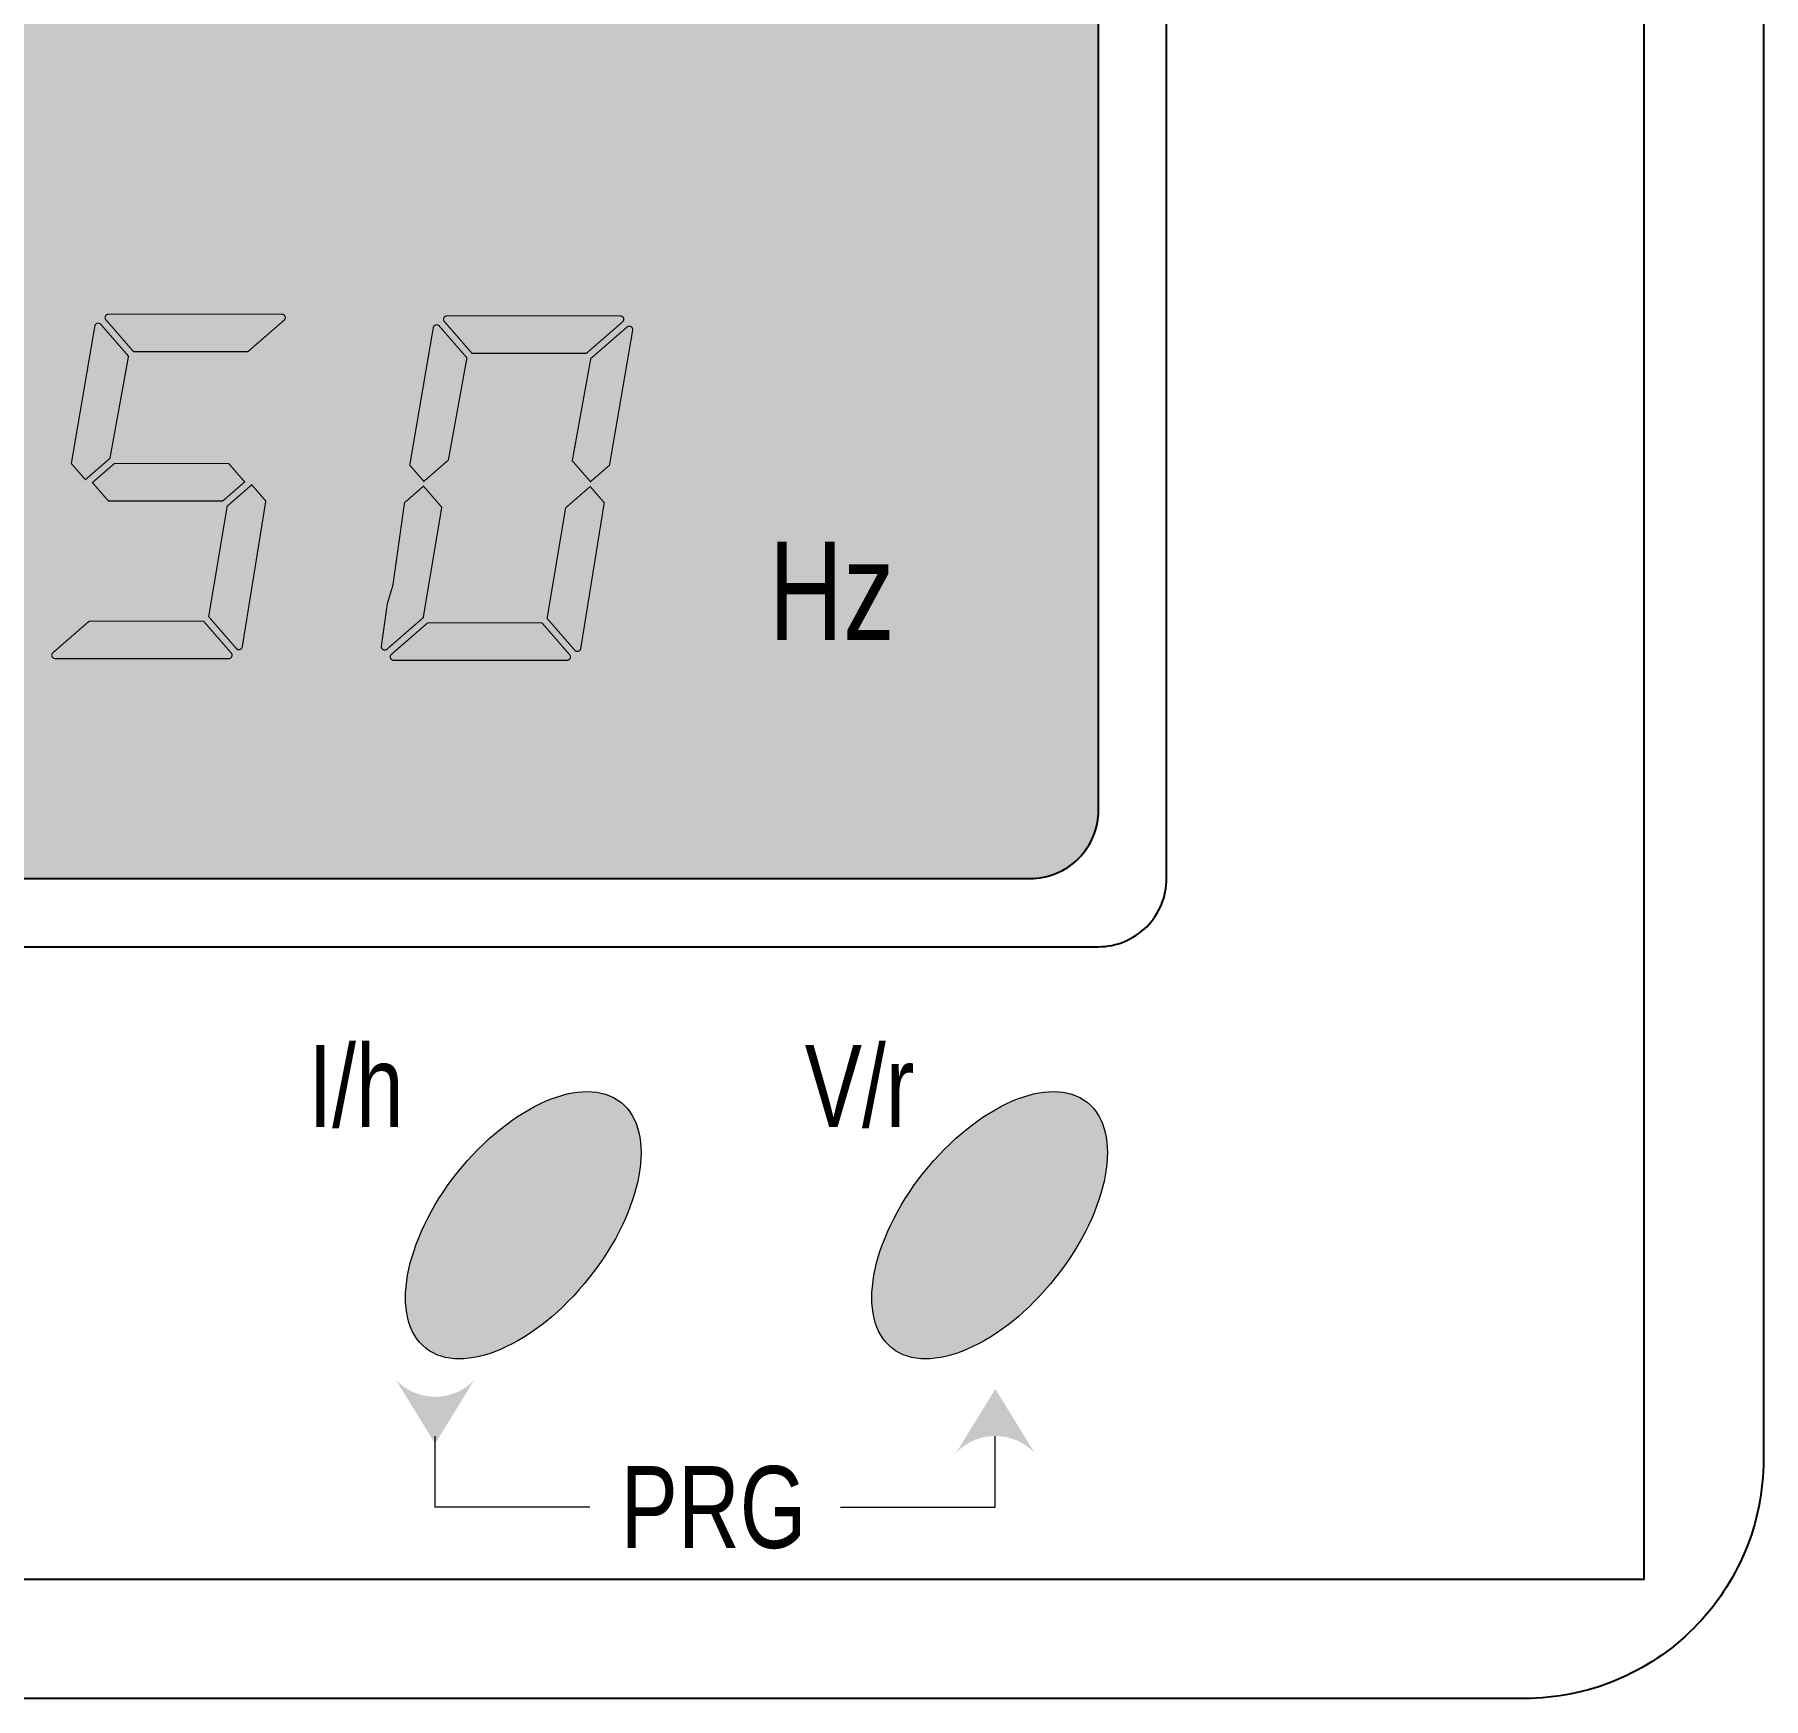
# Model space of a CAD drawing. Header units: millimetres. Extents: x 44190 to 77260, y -67199 to -50358.
# Drawn here: x 55471.2 to 55521.9, y -56012.2 to -55963.5 of the extents above; entities that cross this region are included whole.
import ezdxf

# ---------------------------------------------------------------- set-up
doc = ezdxf.new("R2010")
doc.units = ezdxf.units.MM
doc.header["$LTSCALE"] = 3
doc.layers.add('Text', color=7, linetype='Continuous', lineweight=13)
doc.styles.add('T25', font='', dxfattribs={"width": 0.8})
doc.styles.get('T25').set_extended_font_data('Dotum')

# ---------------------------------------------------------------- blocks, each defined once
blk = doc.blocks.new('*U22')
at = {"lineweight": 9}
h = blk.add_hatch(color=250, dxfattribs=at)
h.set_gradient(color1=(217, 227, 231), color2=(224, 232, 235), one_color=1, tint=0.9, name='INVCYLINDER')
edge = h.paths.add_edge_path()
edge.add_line((-28, -74.958), (28, -74.958))
edge.add_arc((28, -72.958), 2, 270, 360)
edge.add_line((30, -72.958), (30, -16.958))
edge.add_arc((28, -16.958), 2, 0, 90)
edge.add_line((28, -14.958), (-28, -14.958))
edge.add_arc((-28, -16.958), 2, 90, 180)
edge.add_line((-30, -16.958), (-30, -72.958))
edge.add_arc((-28, -72.958), 2, 180, 270)
h = blk.add_hatch(color=2, dxfattribs=at)
edge = h.paths.add_edge_path()
edge.add_ellipse((13.134, -85.125), major_axis=(2.86, 3.604), ratio=0.53719, start_angle=0, end_angle=360)
h = blk.add_hatch(color=2, dxfattribs=at)
edge = h.paths.add_edge_path()
edge.add_ellipse((26.808, -85.125), major_axis=(2.86, 3.604), ratio=0.53719, start_angle=0, end_angle=360)
h = blk.add_hatch(color=2)
edge = h.paths.add_edge_path()
edge.add_arc((10.55, -88.567), 1.587, 223.6612, 316.3388)
edge.add_line((11.698, -89.663), (10.55, -91.531))
edge.add_line((10.55, -91.531), (9.401, -89.663))
h = blk.add_hatch(color=2)
edge = h.paths.add_edge_path()
edge.add_arc((26.977, -92.892), 1.587, 403.6612, 496.3388)
edge.add_line((25.829, -91.796), (26.977, -89.928))
edge.add_line((26.977, -89.928), (28.126, -91.796))
at = {"color": 2, "lineweight": 9}
for p, q in [((10.553, -93.394), (10.553, -91.307)), ((26.974, -93.394), (26.974, -91.307)), ((15.089, -93.394), (10.553, -93.394)), ((22.438, -93.394), (26.974, -93.394))]:
    blk.add_line(p, q, dxfattribs=at)
for points in [[(-42.5, 0), (42.5, 0, -0.414214), (49.5, -7), (49.5, -92, -0.414214), (42.5, -99), (-42.5, -99, -0.414214), (-49.5, -92), (-49.5, -7, -0.414214)], [(-28, -74.958), (28, -74.958, 0.414214), (30, -72.958), (30, -16.958, 0.414214), (28, -14.958), (-28, -14.958, 0.414214), (-30, -16.958), (-30, -72.958, 0.414214)]]:
    blk.add_lwpolyline(points, format="xyb", close=True)
at = {"color": 56}
blk.add_lwpolyline([(-46, -95.5), (46, -95.5), (46, -3.5), (-46, -3.5)], close=True, dxfattribs=at)
at = {"color": 252, "true_color": 0x9e9e8a}
blk.add_lwpolyline([(-30, -76.958), (30, -76.958, 0.414214), (32, -74.958), (32, -14.958, 0.414214), (30, -12.958), (-30, -12.958, 0.414214), (-32, -14.958), (-32, -74.958, 0.414214)], format="xyb", close=True, dxfattribs=at)
at = {"color": 250, "linetype": 'ByBlock', "lineweight": -2, "const_width": 0.0353}
for points in [[(0.293, -63.265), (-0.119, -62.791), (0.57, -58.761), (0.576, -58.738), (0.587, -58.717), (0.603, -58.7), (0.622, -58.687), (0.644, -58.678), (0.669, -58.675), (0.683, -58.676), (0.697, -58.679), (0.71, -58.684), (0.723, -58.691), (0.734, -58.699), (0.744, -58.71), (1.557, -59.644), (1.013, -62.64)], [(0.293, -63.265), (-0.119, -62.791), (0.57, -58.761), (0.576, -58.738), (0.587, -58.717), (0.603, -58.7), (0.622, -58.687), (0.644, -58.678), (0.669, -58.675), (0.683, -58.676), (0.697, -58.679), (0.71, -58.684), (0.723, -58.691), (0.734, -58.699), (0.744, -58.71), (1.557, -59.644), (1.013, -62.64)], [(0.293, -63.265), (-0.119, -62.791), (0.57, -58.761), (0.576, -58.738), (0.587, -58.717), (0.603, -58.7), (0.622, -58.687), (0.644, -58.678), (0.669, -58.675), (0.683, -58.676), (0.697, -58.679), (0.71, -58.684), (0.723, -58.691), (0.734, -58.699), (0.744, -58.71), (1.557, -59.644), (1.013, -62.64)], [(0.293, -63.265), (-0.119, -62.791), (0.57, -58.761), (0.576, -58.738), (0.587, -58.717), (0.603, -58.7), (0.622, -58.687), (0.644, -58.678), (0.669, -58.675), (0.683, -58.676), (0.697, -58.679), (0.71, -58.684), (0.723, -58.691), (0.734, -58.699), (0.744, -58.71), (1.557, -59.644), (1.013, -62.64)], [(0.895, -58.578), (0.888, -58.569), (0.882, -58.559), (0.877, -58.548), (0.873, -58.537), (0.871, -58.525), (0.871, -58.513), (0.874, -58.486), (0.884, -58.462), (0.9, -58.442), (0.92, -58.427), (0.944, -58.416), (0.971, -58.413), (6.056, -58.413), (6.082, -58.416), (6.106, -58.427), (6.127, -58.442), (6.142, -58.462), (6.152, -58.486), (6.156, -58.513), (6.155, -58.528), (6.152, -58.541), (6.147, -58.555), (6.14, -58.567), (6.132, -58.578), (6.121, -58.588), (5.058, -59.513), (1.707, -59.513)], [(0.895, -58.578), (0.888, -58.569), (0.882, -58.559), (0.877, -58.548), (0.873, -58.537), (0.871, -58.525), (0.871, -58.513), (0.874, -58.486), (0.884, -58.462), (0.9, -58.442), (0.92, -58.427), (0.944, -58.416), (0.971, -58.413), (6.056, -58.413), (6.082, -58.416), (6.106, -58.427), (6.127, -58.442), (6.142, -58.462), (6.152, -58.486), (6.156, -58.513), (6.155, -58.528), (6.152, -58.541), (6.147, -58.555), (6.14, -58.567), (6.132, -58.578), (6.121, -58.588), (5.058, -59.513), (1.707, -59.513)], [(0.895, -58.578), (0.888, -58.569), (0.882, -58.559), (0.877, -58.548), (0.873, -58.537), (0.871, -58.525), (0.871, -58.513), (0.874, -58.486), (0.884, -58.462), (0.9, -58.442), (0.92, -58.427), (0.944, -58.416), (0.971, -58.413), (6.056, -58.413), (6.082, -58.416), (6.106, -58.427), (6.127, -58.442), (6.142, -58.462), (6.152, -58.486), (6.156, -58.513), (6.155, -58.528), (6.152, -58.541), (6.147, -58.555), (6.14, -58.567), (6.132, -58.578), (6.121, -58.588), (5.058, -59.513), (1.707, -59.513)], [(0.895, -58.578), (0.888, -58.569), (0.882, -58.559), (0.877, -58.548), (0.873, -58.537), (0.871, -58.525), (0.871, -58.513), (0.874, -58.486), (0.884, -58.462), (0.9, -58.442), (0.92, -58.427), (0.944, -58.416), (0.971, -58.413), (6.056, -58.413), (6.082, -58.416), (6.106, -58.427), (6.127, -58.442), (6.142, -58.462), (6.152, -58.486), (6.156, -58.513), (6.155, -58.528), (6.152, -58.541), (6.147, -58.555), (6.14, -58.567), (6.132, -58.578), (6.121, -58.588), (5.058, -59.513), (1.707, -59.513)], [(10.218, -63.315), (9.805, -62.841), (10.494, -58.811), (10.5, -58.788), (10.512, -58.767), (10.527, -58.75), (10.547, -58.737), (10.569, -58.728), (10.593, -58.725), (10.608, -58.726), (10.622, -58.729), (10.635, -58.734), (10.647, -58.741), (10.658, -58.749), (10.669, -58.76), (11.481, -59.694), (10.937, -62.69)], [(10.218, -63.315), (9.805, -62.841), (10.494, -58.811), (10.5, -58.788), (10.512, -58.767), (10.527, -58.75), (10.547, -58.737), (10.569, -58.728), (10.593, -58.725), (10.608, -58.726), (10.622, -58.729), (10.635, -58.734), (10.647, -58.741), (10.658, -58.749), (10.669, -58.76), (11.481, -59.694), (10.937, -62.69)], [(10.218, -63.315), (9.805, -62.841), (10.494, -58.811), (10.5, -58.788), (10.512, -58.767), (10.527, -58.75), (10.547, -58.737), (10.569, -58.728), (10.593, -58.725), (10.608, -58.726), (10.622, -58.729), (10.635, -58.734), (10.647, -58.741), (10.658, -58.749), (10.669, -58.76), (11.481, -59.694), (10.937, -62.69)], [(10.218, -63.315), (9.805, -62.841), (10.494, -58.811), (10.5, -58.788), (10.512, -58.767), (10.527, -58.75), (10.547, -58.737), (10.569, -58.728), (10.593, -58.725), (10.608, -58.726), (10.622, -58.729), (10.635, -58.734), (10.647, -58.741), (10.658, -58.749), (10.669, -58.76), (11.481, -59.694), (10.937, -62.69)], [(10.82, -58.628), (10.812, -58.619), (10.806, -58.609), (10.801, -58.598), (10.798, -58.587), (10.796, -58.575), (10.795, -58.563), (10.799, -58.536), (10.809, -58.512), (10.824, -58.492), (10.845, -58.477), (10.868, -58.466), (10.895, -58.463), (15.98, -58.463), (16.007, -58.466), (16.031, -58.477), (16.051, -58.492), (16.067, -58.512), (16.077, -58.536), (16.08, -58.563), (16.079, -58.578), (16.076, -58.591), (16.071, -58.605), (16.065, -58.617), (16.056, -58.628), (16.046, -58.638), (14.982, -59.563), (11.632, -59.563)], [(10.82, -58.628), (10.812, -58.619), (10.806, -58.609), (10.801, -58.598), (10.798, -58.587), (10.796, -58.575), (10.795, -58.563), (10.799, -58.536), (10.809, -58.512), (10.824, -58.492), (10.845, -58.477), (10.868, -58.466), (10.895, -58.463), (15.98, -58.463), (16.007, -58.466), (16.031, -58.477), (16.051, -58.492), (16.067, -58.512), (16.077, -58.536), (16.08, -58.563), (16.079, -58.578), (16.076, -58.591), (16.071, -58.605), (16.065, -58.617), (16.056, -58.628), (16.046, -58.638), (14.982, -59.563), (11.632, -59.563)], [(10.82, -58.628), (10.812, -58.619), (10.806, -58.609), (10.801, -58.598), (10.798, -58.587), (10.796, -58.575), (10.795, -58.563), (10.799, -58.536), (10.809, -58.512), (10.824, -58.492), (10.845, -58.477), (10.868, -58.466), (10.895, -58.463), (15.98, -58.463), (16.007, -58.466), (16.031, -58.477), (16.051, -58.492), (16.067, -58.512), (16.077, -58.536), (16.08, -58.563), (16.079, -58.578), (16.076, -58.591), (16.071, -58.605), (16.065, -58.617), (16.056, -58.628), (16.046, -58.638), (14.982, -59.563), (11.632, -59.563)], [(10.82, -58.628), (10.812, -58.619), (10.806, -58.609), (10.801, -58.598), (10.798, -58.587), (10.796, -58.575), (10.795, -58.563), (10.799, -58.536), (10.809, -58.512), (10.824, -58.492), (10.845, -58.477), (10.868, -58.466), (10.895, -58.463), (15.98, -58.463), (16.007, -58.466), (16.031, -58.477), (16.051, -58.492), (16.067, -58.512), (16.077, -58.536), (16.08, -58.563), (16.079, -58.578), (16.076, -58.591), (16.071, -58.605), (16.065, -58.617), (16.056, -58.628), (16.046, -58.638), (14.982, -59.563), (11.632, -59.563)], [(14.57, -62.71), (15.113, -59.714), (16.177, -58.789), (16.187, -58.782), (16.197, -58.776), (16.207, -58.771), (16.219, -58.767), (16.23, -58.765), (16.243, -58.765), (16.269, -58.768), (16.293, -58.778), (16.313, -58.794), (16.329, -58.814), (16.339, -58.838), (16.343, -58.865), (16.343, -58.867), (16.342, -58.869), (16.342, -58.872), (16.342, -58.874), (16.342, -58.876), (16.342, -58.879), (15.662, -62.841), (15.105, -63.325)], [(14.57, -62.71), (15.113, -59.714), (16.177, -58.789), (16.187, -58.782), (16.197, -58.776), (16.207, -58.771), (16.219, -58.767), (16.23, -58.765), (16.243, -58.765), (16.269, -58.768), (16.293, -58.778), (16.313, -58.794), (16.329, -58.814), (16.339, -58.838), (16.343, -58.865), (16.343, -58.867), (16.342, -58.869), (16.342, -58.872), (16.342, -58.874), (16.342, -58.876), (16.342, -58.879), (15.662, -62.841), (15.105, -63.325)], [(14.57, -62.71), (15.113, -59.714), (16.177, -58.789), (16.187, -58.782), (16.197, -58.776), (16.207, -58.771), (16.219, -58.767), (16.23, -58.765), (16.243, -58.765), (16.269, -58.768), (16.293, -58.778), (16.313, -58.794), (16.329, -58.814), (16.339, -58.838), (16.343, -58.865), (16.343, -58.867), (16.342, -58.869), (16.342, -58.872), (16.342, -58.874), (16.342, -58.876), (16.342, -58.879), (15.662, -62.841), (15.105, -63.325)], [(14.57, -62.71), (15.113, -59.714), (16.177, -58.789), (16.187, -58.782), (16.197, -58.776), (16.207, -58.771), (16.219, -58.767), (16.23, -58.765), (16.243, -58.765), (16.269, -58.768), (16.293, -58.778), (16.313, -58.794), (16.329, -58.814), (16.339, -58.838), (16.343, -58.865), (16.343, -58.867), (16.342, -58.869), (16.342, -58.872), (16.342, -58.874), (16.342, -58.876), (16.342, -58.879), (15.662, -62.841), (15.105, -63.325)], [(0.97, -63.891), (0.5, -63.351), (1.144, -62.791), (4.495, -62.791), (4.964, -63.331), (4.32, -63.891)], [(0.97, -63.891), (0.5, -63.351), (1.144, -62.791), (4.495, -62.791), (4.964, -63.331), (4.32, -63.891)], [(0.97, -63.891), (0.5, -63.351), (1.144, -62.791), (4.495, -62.791), (4.964, -63.331), (4.32, -63.891)], [(0.97, -63.891), (0.5, -63.351), (1.144, -62.791), (4.495, -62.791), (4.964, -63.331), (4.32, -63.891)], [(5.583, -63.891), (5.171, -63.416), (4.451, -64.042), (3.908, -67.282), (4.72, -68.216), (4.73, -68.227), (4.742, -68.235), (4.754, -68.242), (4.767, -68.247), (4.781, -68.25), (4.795, -68.25), (4.82, -68.248), (4.842, -68.239), (4.861, -68.226), (4.877, -68.209), (4.888, -68.188), (4.894, -68.164)], [(5.583, -63.891), (5.171, -63.416), (4.451, -64.042), (3.908, -67.282), (4.72, -68.216), (4.73, -68.227), (4.742, -68.235), (4.754, -68.242), (4.767, -68.247), (4.781, -68.25), (4.795, -68.25), (4.82, -68.248), (4.842, -68.239), (4.861, -68.226), (4.877, -68.209), (4.888, -68.188), (4.894, -68.164)], [(5.583, -63.891), (5.171, -63.416), (4.451, -64.042), (3.908, -67.282), (4.72, -68.216), (4.73, -68.227), (4.742, -68.235), (4.754, -68.242), (4.767, -68.247), (4.781, -68.25), (4.795, -68.25), (4.82, -68.248), (4.842, -68.239), (4.861, -68.226), (4.877, -68.209), (4.888, -68.188), (4.894, -68.164)], [(5.583, -63.891), (5.171, -63.416), (4.451, -64.042), (3.908, -67.282), (4.72, -68.216), (4.73, -68.227), (4.742, -68.235), (4.754, -68.242), (4.767, -68.247), (4.781, -68.25), (4.795, -68.25), (4.82, -68.248), (4.842, -68.239), (4.861, -68.226), (4.877, -68.209), (4.888, -68.188), (4.894, -68.164)], [(9.136, -68.236), (10.199, -67.312), (10.743, -64.072), (10.208, -63.456), (9.651, -63.941), (9.6, -64.3), (9.474, -65.197), (9.31, -66.363), (9.147, -66.902), (9.021, -67.8), (8.97, -68.161), (8.974, -68.188), (8.984, -68.211), (9, -68.232), (9.02, -68.247), (9.044, -68.257), (9.07, -68.261), (9.083, -68.26), (9.094, -68.258), (9.105, -68.255), (9.116, -68.25), (9.126, -68.244)], [(9.136, -68.236), (10.199, -67.312), (10.743, -64.072), (10.208, -63.456), (9.651, -63.941), (9.6, -64.3), (9.474, -65.197), (9.31, -66.363), (9.147, -66.902), (9.021, -67.8), (8.97, -68.161), (8.974, -68.188), (8.984, -68.211), (9, -68.232), (9.02, -68.247), (9.044, -68.257), (9.07, -68.261), (9.083, -68.26), (9.094, -68.258), (9.105, -68.255), (9.116, -68.25), (9.126, -68.244)], [(9.136, -68.236), (10.199, -67.312), (10.743, -64.072), (10.208, -63.456), (9.651, -63.941), (9.6, -64.3), (9.474, -65.197), (9.31, -66.363), (9.147, -66.902), (9.021, -67.8), (8.97, -68.161), (8.974, -68.188), (8.984, -68.211), (9, -68.232), (9.02, -68.247), (9.044, -68.257), (9.07, -68.261), (9.083, -68.26), (9.094, -68.258), (9.105, -68.255), (9.116, -68.25), (9.126, -68.244)], [(9.136, -68.236), (10.199, -67.312), (10.743, -64.072), (10.208, -63.456), (9.651, -63.941), (9.6, -64.3), (9.474, -65.197), (9.31, -66.363), (9.147, -66.902), (9.021, -67.8), (8.97, -68.161), (8.974, -68.188), (8.984, -68.211), (9, -68.232), (9.02, -68.247), (9.044, -68.257), (9.07, -68.261), (9.083, -68.26), (9.094, -68.258), (9.105, -68.255), (9.116, -68.25), (9.126, -68.244)], [(15.508, -63.941), (15.095, -63.466), (14.376, -64.092), (13.832, -67.332), (14.644, -68.266), (14.655, -68.277), (14.666, -68.285), (14.678, -68.292), (14.691, -68.297), (14.705, -68.3), (14.72, -68.3), (14.744, -68.298), (14.766, -68.289), (14.786, -68.276), (14.801, -68.259), (14.813, -68.238), (14.819, -68.214)], [(15.508, -63.941), (15.095, -63.466), (14.376, -64.092), (13.832, -67.332), (14.644, -68.266), (14.655, -68.277), (14.666, -68.285), (14.678, -68.292), (14.691, -68.297), (14.705, -68.3), (14.72, -68.3), (14.744, -68.298), (14.766, -68.289), (14.786, -68.276), (14.801, -68.259), (14.813, -68.238), (14.819, -68.214)], [(15.508, -63.941), (15.095, -63.466), (14.376, -64.092), (13.832, -67.332), (14.644, -68.266), (14.655, -68.277), (14.666, -68.285), (14.678, -68.292), (14.691, -68.297), (14.705, -68.3), (14.72, -68.3), (14.744, -68.298), (14.766, -68.289), (14.786, -68.276), (14.801, -68.259), (14.813, -68.238), (14.819, -68.214)], [(15.508, -63.941), (15.095, -63.466), (14.376, -64.092), (13.832, -67.332), (14.644, -68.266), (14.655, -68.277), (14.666, -68.285), (14.678, -68.292), (14.691, -68.297), (14.705, -68.3), (14.72, -68.3), (14.744, -68.298), (14.766, -68.289), (14.786, -68.276), (14.801, -68.259), (14.813, -68.238), (14.819, -68.214)], [(-0.592, -68.513), (-0.618, -68.509), (-0.642, -68.499), (-0.662, -68.484), (-0.678, -68.463), (-0.688, -68.439), (-0.692, -68.413), (-0.691, -68.398), (-0.688, -68.384), (-0.683, -68.371), (-0.676, -68.359), (-0.668, -68.348), (-0.657, -68.337), (0.406, -67.413), (3.757, -67.413), (4.569, -68.347), (4.577, -68.357), (4.583, -68.367), (4.587, -68.378), (4.591, -68.389), (4.593, -68.401), (4.594, -68.413), (4.59, -68.439), (4.58, -68.463), (4.564, -68.484), (4.544, -68.499), (4.52, -68.509), (4.493, -68.513)], [(-0.592, -68.513), (-0.618, -68.509), (-0.642, -68.499), (-0.662, -68.484), (-0.678, -68.463), (-0.688, -68.439), (-0.692, -68.413), (-0.691, -68.398), (-0.688, -68.384), (-0.683, -68.371), (-0.676, -68.359), (-0.668, -68.348), (-0.657, -68.337), (0.406, -67.413), (3.757, -67.413), (4.569, -68.347), (4.577, -68.357), (4.583, -68.367), (4.587, -68.378), (4.591, -68.389), (4.593, -68.401), (4.594, -68.413), (4.59, -68.439), (4.58, -68.463), (4.564, -68.484), (4.544, -68.499), (4.52, -68.509), (4.493, -68.513)], [(-0.592, -68.513), (-0.618, -68.509), (-0.642, -68.499), (-0.662, -68.484), (-0.678, -68.463), (-0.688, -68.439), (-0.692, -68.413), (-0.691, -68.398), (-0.688, -68.384), (-0.683, -68.371), (-0.676, -68.359), (-0.668, -68.348), (-0.657, -68.337), (0.406, -67.413), (3.757, -67.413), (4.569, -68.347), (4.577, -68.357), (4.583, -68.367), (4.587, -68.378), (4.591, -68.389), (4.593, -68.401), (4.594, -68.413), (4.59, -68.439), (4.58, -68.463), (4.564, -68.484), (4.544, -68.499), (4.52, -68.509), (4.493, -68.513)], [(-0.592, -68.513), (-0.618, -68.509), (-0.642, -68.499), (-0.662, -68.484), (-0.678, -68.463), (-0.688, -68.439), (-0.692, -68.413), (-0.691, -68.398), (-0.688, -68.384), (-0.683, -68.371), (-0.676, -68.359), (-0.668, -68.348), (-0.657, -68.337), (0.406, -67.413), (3.757, -67.413), (4.569, -68.347), (4.577, -68.357), (4.583, -68.367), (4.587, -68.378), (4.591, -68.389), (4.593, -68.401), (4.594, -68.413), (4.59, -68.439), (4.58, -68.463), (4.564, -68.484), (4.544, -68.499), (4.52, -68.509), (4.493, -68.513)], [(9.333, -68.563), (9.306, -68.559), (9.282, -68.549), (9.262, -68.534), (9.246, -68.513), (9.236, -68.489), (9.233, -68.463), (9.234, -68.448), (9.237, -68.434), (9.241, -68.421), (9.248, -68.409), (9.257, -68.398), (9.267, -68.387), (10.331, -67.463), (13.681, -67.463), (14.493, -68.397), (14.501, -68.407), (14.507, -68.417), (14.512, -68.428), (14.515, -68.439), (14.517, -68.451), (14.518, -68.463), (14.514, -68.489), (14.504, -68.513), (14.489, -68.534), (14.468, -68.549), (14.444, -68.559), (14.418, -68.563)], [(9.333, -68.563), (9.306, -68.559), (9.282, -68.549), (9.262, -68.534), (9.246, -68.513), (9.236, -68.489), (9.233, -68.463), (9.234, -68.448), (9.237, -68.434), (9.241, -68.421), (9.248, -68.409), (9.257, -68.398), (9.267, -68.387), (10.331, -67.463), (13.681, -67.463), (14.493, -68.397), (14.501, -68.407), (14.507, -68.417), (14.512, -68.428), (14.515, -68.439), (14.517, -68.451), (14.518, -68.463), (14.514, -68.489), (14.504, -68.513), (14.489, -68.534), (14.468, -68.549), (14.444, -68.559), (14.418, -68.563)], [(9.333, -68.563), (9.306, -68.559), (9.282, -68.549), (9.262, -68.534), (9.246, -68.513), (9.236, -68.489), (9.233, -68.463), (9.234, -68.448), (9.237, -68.434), (9.241, -68.421), (9.248, -68.409), (9.257, -68.398), (9.267, -68.387), (10.331, -67.463), (13.681, -67.463), (14.493, -68.397), (14.501, -68.407), (14.507, -68.417), (14.512, -68.428), (14.515, -68.439), (14.517, -68.451), (14.518, -68.463), (14.514, -68.489), (14.504, -68.513), (14.489, -68.534), (14.468, -68.549), (14.444, -68.559), (14.418, -68.563)], [(9.333, -68.563), (9.306, -68.559), (9.282, -68.549), (9.262, -68.534), (9.246, -68.513), (9.236, -68.489), (9.233, -68.463), (9.234, -68.448), (9.237, -68.434), (9.241, -68.421), (9.248, -68.409), (9.257, -68.398), (9.267, -68.387), (10.331, -67.463), (13.681, -67.463), (14.493, -68.397), (14.501, -68.407), (14.507, -68.417), (14.512, -68.428), (14.515, -68.439), (14.517, -68.451), (14.518, -68.463), (14.514, -68.489), (14.504, -68.513), (14.489, -68.534), (14.468, -68.549), (14.444, -68.559), (14.418, -68.563)]]:
    blk.add_lwpolyline(points, close=True, dxfattribs=at)
at = {"color": 2, "lineweight": 9}
for centre in [(13.134, -85.125), (26.808, -85.125)]:
    blk.add_ellipse(centre, major_axis=(2.86, 3.604), ratio=0.53719, dxfattribs=at)
at = {"layer": 'Text', "color": 250, "style": 'T25', "width": 0.8}
blk.add_text('Hz', height=2.883, dxfattribs=at).set_placement((20.333, -67.962))
blk.add_text('Hz', height=2.883, dxfattribs=at).set_placement((20.333, -67.962))
blk.add_text('Hz', height=2.883, dxfattribs=at).set_placement((20.333, -67.962))
blk.add_text('Hz', height=2.883, dxfattribs=at).set_placement((20.333, -67.962))
at = {"layer": 'Text', "color": 2, "style": 'T25', "width": 0.8}
for s, p in [('I/h', (6.83, -82.247)), ('V/r', (21.389, -82.247)), ('PRG', (15.99, -94.591))]:
    blk.add_text(s, height=2.4025, dxfattribs=at).set_placement(p)

msp = doc.modelspace()

# ---------------------------------------------------------------- block references
msp.add_blockref('*U22', (55472.414, -55913.244))

doc.saveas('drawing.dxf')
